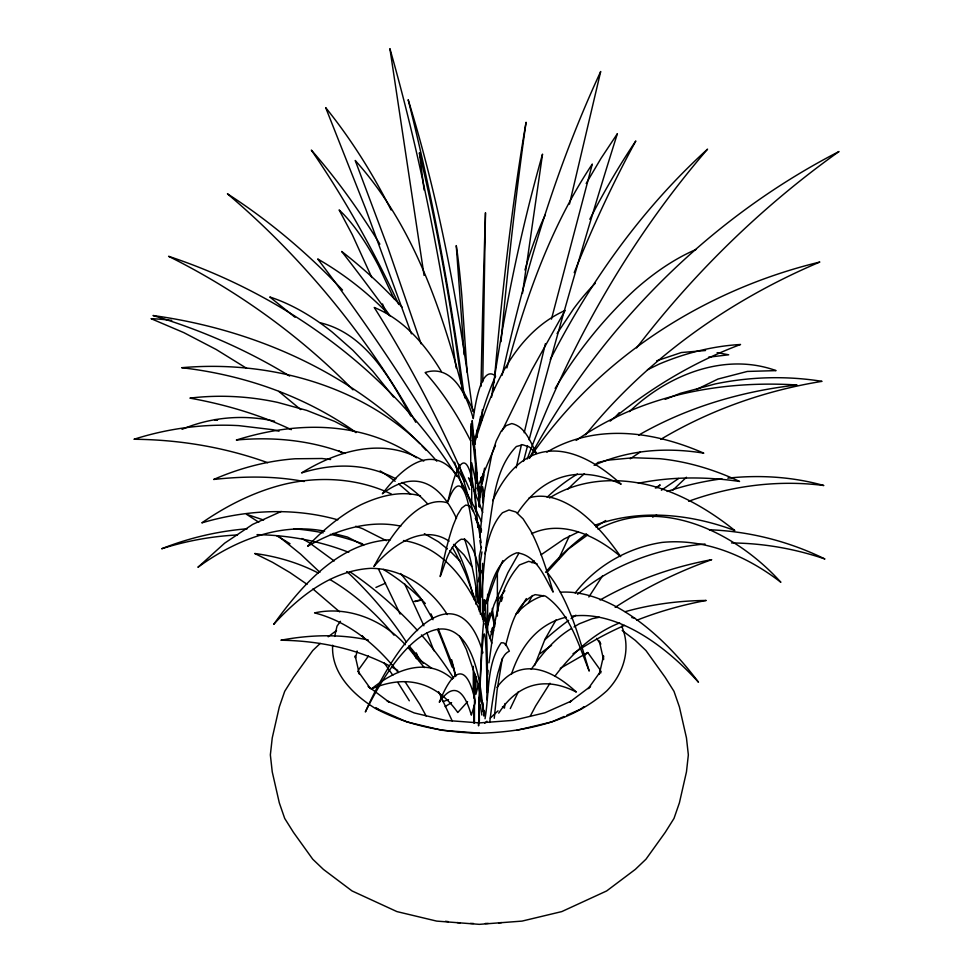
<?xml version="1.0" encoding="UTF-8"?>
<svg xmlns="http://www.w3.org/2000/svg" width="973" height="973" viewBox="0 0 973 973"><rect width="100%" height="100%" fill="white"/><g stroke="black" fill="none" stroke-linecap="round" stroke-linejoin="round"><path stroke-width="1.46" d="M479.263 506.872L479.446 486.159M484.445 714.267L484.469 711.275M474.41 722.927L474.654 673.45M483.35 621.844L484.055 599.733M485.028 718.755C489.37 693.773 486.415 664.267 501.217 642.739L503.868 642.946L506.592 645.756L509.366 651.168C501.484 654.817 500.706 665.325 498.018 672.598C494.029 688.993 491.706 705.729 489.711 722.465M479.738 537.193L484.578 491.353L491.876 454.221L496.242 440.951L501.034 431.38L506.228 425.566L511.762 423.559C525.59 426.612 530.492 442.447 536.537 453.467L529.507 447.094L522.769 444.77L516.347 446.522C492.812 470.835 493.238 508.66 486.877 540.015A694.041 95.476 84.4 0 0 481.477 596.996M494.26 718.293L497.106 690.21L502.311 658.453M480.273 488.75L479.3 506.872L478.084 484.432M481.076 481.197L481.562 476.673M487.059 699.891A242.654 5.51 -89.1 0 0 478.558 725.858A241.146 5.473 -89.1 0 1 487.473 674.812L488.02 670.324M488.933 662.844C494.041 629.422 495.975 591.402 519.436 564.972L528.692 561.336L537.108 563.854M483.581 617.782L484.128 613.404M522.465 293.42L542.533 154.135C519.825 233.812 503.503 315.228 491.547 397.191M483.63 607.493L484.092 604.549A558.624 190.599 75.1 0 1 484.98 600.037M481.015 487.522L479.312 497.811L478.363 493.445M482 481.647L483.459 472.842M484.542 468.171L479.312 497.811L475.529 465.447L475.529 511.749M483.63 618.11L484.14 615.216M484.968 553.819C488.482 539.383 491.997 523.888 502.469 512.747L509.001 509.961L515.909 512.005L523.109 518.877L530.504 530.48A243.955 42.058 82.9 0 1 553.114 592.107C544.612 577.111 536.451 554.938 516.772 552.81C493.749 560.813 490.161 590.246 483.642 610.606M481.1 489.164L479.312 497.811L470.896 423.875M482.584 481.963L484.067 474.763M502.141 375.262C524.946 271.163 555.717 168.317 600.694 71.516L569.448 204.148M516.201 467.855L521.479 444.564M332.657 645.221C330.942 673.024 353.187 694.637 375.152 708.32C407.176 725.481 443.274 732.438 479.348 733.241C524.715 732.097 572.404 721.942 606.97 690.696C623.584 673.596 631.501 648.772 621.686 626.138M334.676 636.415L337.011 626.138L340.477 621.309M355.51 658.089L357.127 650.949M599.295 674.386L603.528 655.838L603.528 659.524L599.295 640.964L600.755 644.211L596.571 638.373M524.204 432.754L545.403 343.639M473.656 688.848L473.304 690.344L473.304 666.347M478.667 683.885L475.919 694.272L475.919 676.259M473.583 444.795L474.982 439.042A1747.812 210.934 85.1 0 1 495.585 376.137A358.538 43.274 85.1 0 0 473.267 418.597A358.538 93.372 -79 0 0 425.128 372.537A1747.812 455.182 -79 0 1 469.582 438.762L470.543 440.672M481.489 546.96L479.336 555.753L479.336 611.348M551.46 319.12L592.302 164.06C551.156 225.833 525.992 296.668 506.884 367.952M505.583 645.5C510.728 626.794 515.763 603.382 535.114 594.637L545.476 596.145C570.117 613.379 578.497 644.552 589.212 671.078C578.667 636.865 569.655 600.134 546.68 571.832M523.498 461.384L527.561 445.646M529.093 439.808C556.057 337.084 585.418 234.992 617.369 133.702L601.083 158.246L586.184 183.471M486.172 626.028L489.833 613.039M474.119 444.868C489.601 393.214 512.516 334.201 565.07 310.472L531.963 369.679L501.946 431.075M524.958 270.02L528.716 257.48A243.955 47.507 -81.9 0 1 545.196 215.069M490.003 637.947L494.746 622.671M501.363 601.387L502.676 597.13M487.4 626.077L494.053 604.744L507.821 572.817L518.877 553.248M477.828 581.963L481.671 570.458M527.22 459.025C568.755 346.352 629.154 240.282 707.553 149.161C642.253 208.392 590.319 281.27 550.292 359.56M534.627 665.593L544.941 639.334L556.057 619.862M558.648 559.086L569.46 535.746M477.025 488.555L495.464 445.452M510.29 708.587L518.366 691.706M528.23 603.26L532.45 595.476M529.361 458.332L530.711 455.619C601.022 327.232 708.514 218.584 839.018 151.52C762.139 206.337 693.968 272.951 636.585 347.896M530.151 716.383L535.661 705.948L550 683.228M557.067 333.569L573.559 308.842A219.278 87.655 -72 0 1 595.233 283.325M599.842 672.696L600.755 671.151L588.203 688.653L590.55 686.379L569.716 702.056L571.552 700.961L544.904 712.795L513.282 720.361L479.348 722.915L445.415 720.361L414.157 712.917L387.157 700.961L388.993 702.056L368.159 686.379L369.655 687.656M555.157 388.409C576.989 352.092 603.637 318.621 634.81 289.869A243.955 133.86 -62.3 0 1 696.206 249.404M588.86 597.008L602.567 575.797M529.944 457.651C597.045 358.551 704.136 289.918 819.825 262.041C729.689 300.171 647.215 358.441 585.551 434.846M358.453 669.947L368.463 656.009M497.86 600.207L504.853 590.696M531.222 669.351C542.192 653.674 554.805 638.385 571.443 628.509M554.938 676.126C571.917 653.734 593.129 633.35 619.643 622.915M575.165 592.971C596.254 565.702 628.108 547.544 662.139 542.411C705.437 538.081 747.191 556.228 780.869 582.28C736.719 533.301 661.908 495.318 598.042 529.215M614.182 418.524L619.132 412.795M467.587 701.691L457.784 712.516A404.014 152.834 -73.2 0 0 371.406 688.957A301.812 114.169 -73.2 0 1 452.421 679.045M547.738 571.601L568.341 549.088L587.789 534.809M672.611 490.38L686.452 477.232M320.214 643.421L312.734 650.56L293.505 677.354L284.7 691.341L279.3 706.945L272.245 737.899L270.36 754.89L272.245 771.881L279.3 802.822L284.7 818.427L293.505 832.426L312.734 859.208L323.425 869.412L352.044 890.94L396.911 911.592L436.682 921.103L479.348 924.35L522.027 921.103L561.786 911.592L606.666 890.94L635.284 869.412L645.975 859.208L665.191 832.426L673.997 818.427L679.409 802.822L686.464 771.881L688.349 754.89L686.464 737.899L679.409 706.945L673.997 691.341L665.191 677.354L645.975 650.56L635.284 640.368L622.161 630.492M484.7 723.255L486.926 721.188M490.258 718.086L498.03 710.837M629.422 411.64C667.393 375.25 724.265 351.825 776.089 370.616L747.313 371.443L717.952 379.056L696.607 389.419M584.372 655.534L587.741 652.518L600.244 669.947L600.9 672.83M531.842 562.771L534.141 560.789M541.012 554.841L564.072 538.993L578.266 532.024M610.156 421.139C649.186 388.872 693.031 362.26 740.538 344.491A219.278 164.133 -37 0 0 659.426 363.975L647.471 369.789M328.193 636.78L336.536 630.492M580.346 709.39L583.934 706.69M661.397 490.222L678.631 478.485M630.2 458.818L640.234 452.056M445.135 706.58L451.594 702.628M473.559 689.273L473.839 698.03M574.021 626.953L579.166 623.851L592.508 618.609L599.38 617.247M549.514 497.969C581.1 477.865 621.37 476.782 656.544 487.169A243.955 145.646 58.2 0 1 734.822 530.54C690.38 513.902 639.833 508.611 594.625 525.359M560.241 668.402L587.741 652.518M660.703 439.382C710.12 409.925 765.277 390.514 822.027 381.343A243.955 198.808 -6.1 0 0 715.179 383.946L680.176 393.384L665.204 399.356M281.246 511.445L252.639 524.398L224.678 543.141L197.92 567.295C233.897 540.879 279.531 522.209 324.629 531.185M375.919 587.437L385.563 583.168M564.097 716.481L551.825 721.917L516.87 730.273M566.833 715.264L581.842 708.624M182.036 429.348C210.886 417.04 244.016 414.255 274.568 421.212M531.538 533.727C562.418 519.241 596.936 536.208 620.665 556.617A219.278 85.125 72.7 0 0 578.607 510.752C564.498 500.767 546.583 492.581 529.13 497.872M442.983 701.618L448.492 699.66M656.641 360.825L681.38 352.53L705.559 350.511M414.182 601.411L421.285 599.721M415.082 601.582L422.464 599.818M599.307 462.187L607.93 460.156L633.387 457.736L659.585 458.684A219.278 161.822 39.4 0 1 739.553 481.465C706.021 476.563 671.674 476.515 638.385 483.24M708.563 357.176L728.704 354.792L717.125 352.652M390.428 539.747C339.115 542.496 301.63 585.345 273.693 624.362C299.161 596.498 331.428 570.628 370.652 568.341C402.53 568.293 430.735 588.251 447.3 614.559M403.503 540.526C444.102 546.717 470.518 584.846 483.873 620.932M479.348 733.131L441.839 730.273L406.884 721.917L376.867 708.624M330.613 459.524L321.954 458.502L295.233 458.769A219.278 165.069 -36 0 0 213.659 479.47C243.724 476.162 274.386 475.809 304.184 481.526M631.781 617.575L634.651 618.05M447.483 502.834C432.267 498.079 417.831 508.332 407.371 518.366A219.278 67.684 -76.7 0 0 373.924 566.566C391.243 545.902 422.428 523.206 449.1 541.17M400.791 526.162C368.585 519.254 335.478 530.334 307.638 546.242A219.278 108.271 -66.3 0 1 361.141 504.646C379.397 496.108 400.535 490.258 420.494 495.926M337.826 519.837C293.384 507.249 245.841 509.84 201.825 522.878A243.955 157.407 -53.3 0 1 286.427 483.8C321.431 475.979 358.769 478.546 391.377 494.041M279.008 431.221L273.206 429.75L238.847 425.639A243.955 195.123 -19.6 0 0 133.982 439.261C179.458 439.65 224.848 447.239 267.672 462.686M333.228 533.386L347.543 537.06L363.622 545.415M320.494 322.854C365.459 333.605 390.295 378.388 410.788 416.018M263.634 520.032L246.437 514.243L258.769 522.209M355.753 526.247L362.649 528.716L386.354 540.696M291.304 429.665C259.207 414.413 224.812 404.427 189.905 398.115A219.278 178.083 10.2 0 1 277.901 402.457L306.738 410.387L334.761 421.443L353.576 431.27M338.628 450.779L342.581 452.956M318.256 573.012C298.443 562.783 276.819 556.386 254.719 553.491L272.562 562.321L290.015 572.598L307.03 584.299M329.835 579.482C354.379 593.871 375.919 613.233 393.992 635.15M424.35 533.642L438.543 541.839L447.422 548.93M301.922 538.507L309.645 542.97L334.189 560.983M246.643 368.329L216.188 349.489L183.848 332.644L151.07 318.682A243.955 182.535 37.1 0 1 171.734 320.397M502.469 706.702L504.464 708.125A242.654 124.435 65 0 1 504.999 703.54M453.527 544.394L464.072 554.975L471.808 566.444M278.205 535.965L300.681 554.184L319.922 572.331M375.967 707.59L378.351 709.39M355.948 432.644L352.469 429.92C301.946 395.062 242.472 374.714 181.683 367.709C274.641 359.499 374.8 388.653 436.804 461.19M312.941 588.969L339.626 611.847M449.635 550.694L460.107 561.129M454.355 668.767L452.056 666.943A404.014 193.432 67.3 0 0 437.68 629.665M278.825 391.426L300.706 409.584M346.68 571.565L348.942 573.486C370.689 594.089 390.234 617.077 406.446 642.289M295.014 317.259L269.764 296.972A219.278 126.599 60 0 1 332.328 332.17L352.822 350.219L372.744 371.102L393.566 397.02M390.465 316.298C369.217 293.724 344.539 274.435 317.685 258.952C371.577 329.689 420.494 404.184 464.571 481.404M405.364 644.734C382.888 619.91 347.957 605.583 314.595 612.893C348.711 621.662 376.965 645.196 398.249 672.513M408.465 647.982L424.325 667.624M362.065 635.6L365.057 639.006M400.596 573.523L420.19 597.398L433.021 619.704M405.267 682.097L419.618 704.075L426.186 716.019M370.506 688.653L357.955 671.151L358.855 672.696M384.299 663.014L392.812 675.213M408.879 646.084L417.028 658.77M441.316 371.491C425.42 344.673 403.71 319.509 374.228 307.468C410.898 365.459 442.253 426.685 469.594 489.565M397.908 682.535L409.317 700.779M438.641 691.718L452.299 721.127M459.743 636.245L466.335 649.307L477.865 683.314L484.554 714.474M391.073 209.961C372.817 173.753 351.144 139.212 325.687 107.638L365.86 209.304L411.409 333.836M378.375 568.828L400.098 614.048M404.744 584.007L423.9 625.797M475.469 518.378L481.44 532.195M426.867 632.742L433.934 650.742M371.808 277.536L352.36 234.821L339.127 209.937A243.955 73.644 77.1 0 1 378.716 266.152L393.98 298.735M438.3 628.899L452.688 665.094L455.644 676.563M416.298 652.883L419.533 661.081M484.943 623.681L491.803 643.202M382.547 303.977L385.795 312.491M474.289 597.154L465.739 574.155A558.624 334.128 -58.1 0 0 452.263 547.252M421.066 343.797L387.874 247.531L355.218 160.472C414.62 226.514 443.056 313.574 464.985 398.006M454.573 462.126L462.236 486.147M490.842 631.416L492.034 634.189L492.034 628.205M458.891 464.364L468.427 496.838M492.788 627.877L493.615 630.711M474.532 600.098L467.964 576.94A558.624 242.374 -70.1 0 0 454.975 544.977M451.691 659.803L455.753 675.785M472.379 440.295L473.742 446.084M474.435 448.979L475.456 453.321M359.414 674.386L355.181 655.838L355.376 657.675M491.462 612.199L494.722 626.636M476.15 483.253L471.723 462.88L471.723 505.157M480.042 574.301C476.916 562.297 475.493 547.641 465.07 539.529L461.226 539.188C448.237 546.717 445.525 563.695 440.173 576.551A219.278 26.502 -85.1 0 1 453.272 525.116L457.565 514.778L461.737 508.064L465.726 505.072L469.521 505.826C478.144 515.945 478.692 530.224 481.209 542.727M471.467 425.469L473.875 436.986M474.483 439.857L475.383 444.175M480.942 477.913L482.085 483.824M482.644 486.78L484.359 495.634M479.859 540.514L481.136 547.604M478.448 602.871L474.435 578.169A558.624 134.116 -79.9 0 0 464.437 538.628M479.13 697.398L479.823 701.813M480.273 704.756L481.866 715.046M492.277 608.429L494.746 624.921M456.191 368.001C440.55 260.35 419.752 153.308 389.905 48.65L424.07 275.42M463.999 394.381C450.584 295.281 432.705 196.704 408.161 99.72C439.516 201.241 458.672 306.13 472.744 411.311M424.131 190.051L419.387 152.797C437.874 229.774 451.545 307.857 461.822 386.342L462.187 389.297M470.263 478.254L471.041 485.636M480.662 477.901L483.094 502.907M477.135 474.033L472.221 420.543L472.221 431.161M482.9 702.713L483.143 705.705M483.496 710.181L483.97 716.152M467.101 372.185L461.81 295.646A219.278 11.238 87.9 0 0 456.252 245.585L464.206 354.78M485.065 601.144L486.707 629.093M478.193 602.846L476.928 578.461A558.624 42.131 -86.9 0 0 448.006 501.29A449.648 33.909 -86.9 0 1 477.84 527.402M483.849 715.252L483.812 710.704L483.034 711.798A242.654 75.48 -76.6 0 0 365.349 711.968A241.146 75.006 -76.6 0 1 482.936 652.859M473.9 705.437L474.033 723.207M497.896 593.36L497.896 611.312M497.373 572.732L497.373 616.116M487.631 594.333L487.631 631.951M487.473 674.812L487.473 692.885M482.608 563.343L482.608 618.706M480.382 614.279L480.382 561.92A449.648 168.147 -73.4 0 1 481.939 551.898M479.348 689.565L479.348 721.2M477.232 430.03L477.232 437.266M475.919 587.704L475.919 604.221M470.725 426.916L470.725 484.578M501.545 922.586A147.361 85.077 0 0 1 498.59 922.818M488.203 923.401A147.361 85.077 0 0 1 485.247 923.486M473.462 923.486A147.361 85.077 0 0 1 470.494 923.401M460.12 922.818A147.361 85.077 0 0 1 457.164 922.586M448.383 921.65A147.361 85.077 0 0 1 445.5 921.273M496.96 687.4A301.812 102.579 75.2 0 1 576.344 692.058A404.014 137.327 75.2 0 0 498.723 713.136M573 653.759A404.014 321.163 22.1 0 1 624.447 625.408M636.646 620.312A404.014 321.163 22.1 0 1 706.191 600.463A301.812 239.917 22.1 0 0 625.14 611.701M540.051 653.71A301.812 239.917 22.1 0 1 551.545 645.391M544.734 639.845A301.812 245.731 -7.4 0 1 568.658 620.373M571.054 618.621A301.812 245.731 -7.4 0 1 575.919 615.191M600.11 600A301.812 245.731 -7.4 0 1 711.689 559.657A404.014 328.959 -7.4 0 0 615.179 607.359M656.824 487.838A404.014 256.008 -54.6 0 1 660.168 484.907A301.812 191.243 -54.6 0 0 655.376 488.081M430.966 613.878A404.014 193.432 67.3 0 1 432.681 617.806M350.012 571.832A301.812 233.009 30.8 0 1 417.563 630.589M421.406 634.919A301.812 233.009 30.8 0 1 453.54 678.072M276.539 535.649A404.014 311.907 30.8 0 1 290.027 543.749M409.292 646.121A404.014 311.907 30.8 0 1 423.231 663.404M389.139 665.666A404.014 280.966 -46.8 0 0 280.905 640.234A301.812 209.888 -46.8 0 1 368.244 639.991M391.657 666.979A404.014 280.966 -46.8 0 1 397.823 670.421M415.532 657.675A301.812 209.888 -46.8 0 1 431.915 668.427M237.509 534.955A242.654 196.351 -13.2 0 0 161.688 548.76A241.146 195.123 -13.2 0 1 247.276 528.765M257.042 534.639A242.654 196.351 -13.2 0 1 348.748 552.323M383.35 569.436A242.654 196.351 -13.2 0 1 425.335 603.528M293.712 528.765A241.146 195.123 -13.2 0 1 323.218 532.827M330.406 534.323A241.146 195.123 -13.2 0 1 362.613 543.846M217.478 419.728A241.146 162.637 49.8 0 0 214.571 419.667A242.654 163.659 49.8 0 1 217.49 419.995M518.147 612.917A233.094 186.694 -18.9 0 1 526.344 598.577M545.537 572.319A233.094 186.694 -18.9 0 1 586.451 533.788M595.902 526.977A233.094 186.694 -18.9 0 1 605.68 520.531M667.137 491.474A233.094 186.694 -18.9 0 1 721.966 478.838M727.804 478.157A233.094 186.694 -18.9 0 1 823.815 485.515A242.654 194.357 -18.9 0 0 688.653 501.277M652.615 517.101A242.654 194.357 -18.9 0 1 656.641 515.058M709.378 529.774A233.094 187.594 16.5 0 1 824.922 558.989A242.654 195.305 16.5 0 0 731.574 542.958M577.609 594.272A242.654 195.305 16.5 0 1 705.024 544.016M515.641 614.571A233.094 119.533 65 0 1 543.566 595.512M560.399 592.216A233.094 119.533 65 0 1 698.468 682.182A242.654 124.435 65 0 0 572.27 616.152M511.433 674.289A242.654 124.435 65 0 1 566.25 617.223M486.853 603.515A558.624 301.63 63 0 1 502.834 560.63M547.142 497.264A558.624 301.63 63 0 1 577.415 474.046M594.126 465.313A558.624 301.63 63 0 1 703.783 453.163A440.647 237.935 63 0 0 546.862 452.153M517.514 513.136A558.624 190.599 75.1 0 1 621.163 484.201A440.647 150.341 75.1 0 0 492.739 500.645M473.036 510.789A449.648 107.954 -79.9 0 0 382.365 493.785A558.624 134.116 -79.9 0 1 456.483 518.414M395.914 478.85A558.624 242.374 -70.1 0 0 301.569 472.902A449.648 195.099 -70.1 0 1 423.754 461.093M402.117 482.45A558.624 242.374 -70.1 0 1 427.621 503.917M380.151 470.896A558.624 334.128 -58.1 0 1 395.147 481.27M398.687 484.031A558.624 334.128 -58.1 0 1 410.752 494.442M345.038 453.43A558.624 334.128 -58.1 0 0 236.354 440.027A449.648 268.949 -58.1 0 1 416.444 457.772M419.874 443.7A449.648 366.76 -4.5 0 0 153.004 315.52A558.624 455.644 -4.5 0 1 289.626 376.052M421.966 445.877A449.648 366.76 -4.5 0 1 426.113 450.28M475.408 518.317A449.648 366.76 -4.5 0 1 481.586 530.127M456.69 476.223A449.648 353.686 25.7 0 0 168.597 256.313A558.624 439.407 25.7 0 1 353.004 389.869M462.005 484.968A449.648 353.686 25.7 0 1 481.538 521.783M342.532 290.063A449.648 292.605 52.7 0 0 227.427 193.822A558.624 363.513 52.7 0 1 415.726 422.27M468.487 477.755A449.648 292.605 52.7 0 1 472.61 487.193M473.778 489.942A449.648 292.605 52.7 0 1 482.742 512.467M398.796 304.476A551.642 246.911 69.3 0 0 311.336 150.11A440.234 197.045 69.3 0 1 379.871 244.162M493.481 390.258A449.648 47.02 -85.7 0 1 493.737 387.23M494.126 382.681A449.648 47.02 -85.7 0 1 494.381 379.652M494.649 376.624A449.648 47.02 -85.7 0 1 526.065 122.257A558.624 58.404 -85.7 0 0 501.022 341.669M589.82 219.266A449.648 168.147 -73.4 0 1 635.807 140.976A558.624 208.891 -73.4 0 0 574.228 272.61M567.928 489.091A558.624 421.224 35.7 0 1 584.481 473.632M596.048 464.012A558.624 421.224 35.7 0 1 598.334 462.199M638.714 435.101A558.624 421.224 35.7 0 1 796.996 384.98A449.648 339.054 35.7 0 0 576.162 440.416M480.297 425.347A512.26 18.888 -88.6 0 1 480.443 416.614M481.003 386.354A512.26 18.888 -88.6 0 1 485.478 212.746A3426.419 126.016 -88.5 0 0 482.778 381.769M482.219 419.995A3426.419 126.016 -88.5 0 1 482.365 409.718M402.117 307.164A358.538 262.892 40.3 0 0 341.681 251.448A1747.812 1281.563 40.3 0 1 389.516 315.106M462.601 390.076A358.538 262.892 40.3 0 1 474.131 411.956M475.347 701.934L471.346 715.179A404.014 56.714 -84.2 0 0 439.297 702.263A301.812 42.374 -84.2 0 1 475.347 701.934"/></g></svg>
